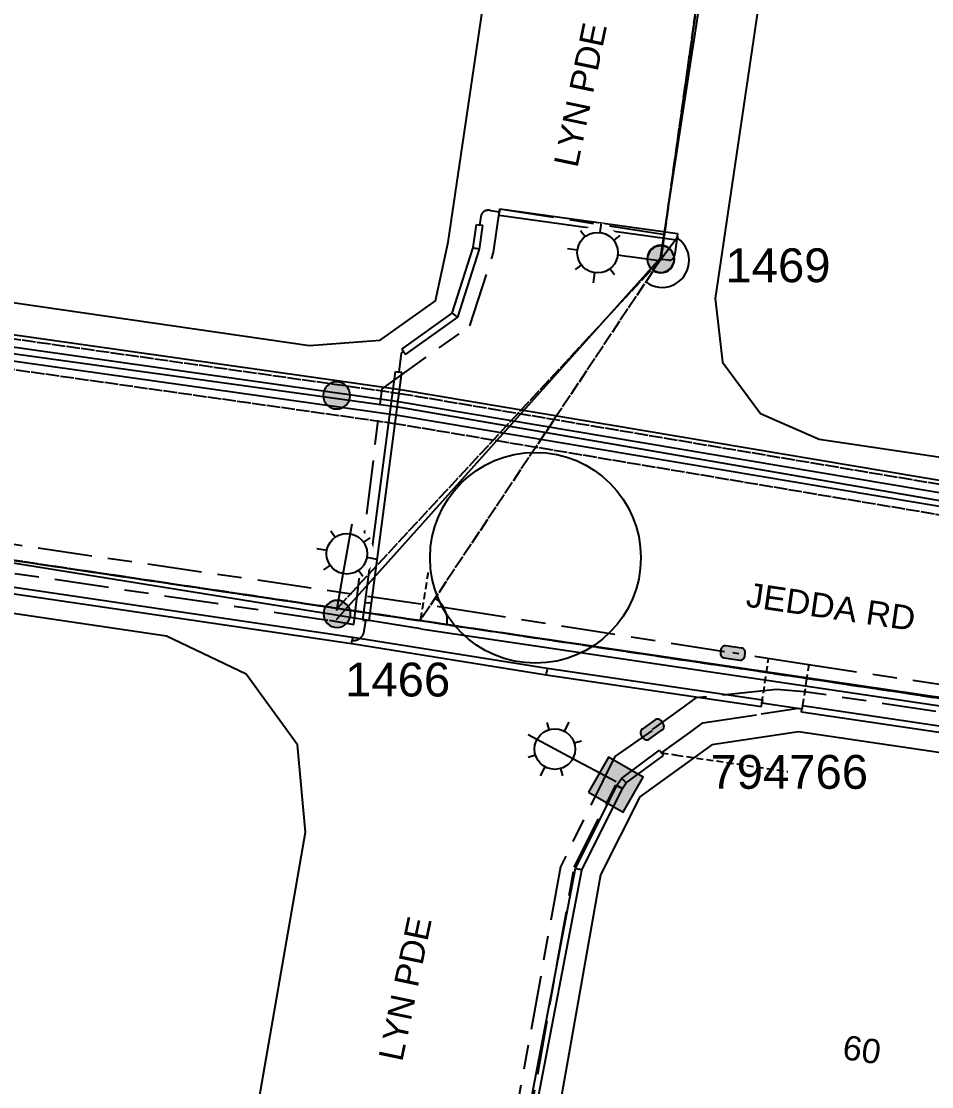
# Model space of a CAD drawing. Header units: metres. Extents: x 303290 to 305422, y 6242588 to 6244350.
# Drawn here: x 304639.4 to 304706.7, y 6243038.6 to 6243117.3 of the extents above; entities that cross this region are included whole.
import ezdxf
from ezdxf.enums import TextEntityAlignment as Align

# ---------------------------------------------------------------- set-up
doc = ezdxf.new("R2010")
doc.units = ezdxf.units.M
for name, pattern in [('Cable Exist OH', [1, 1, 0]), ('Cable Exist UG', [8.2, 4, -1.2, 1.8, -1.2]), ('DASHED', [0.75, 0.5, -0.25])]:
    doc.linetypes.add(name, pattern=pattern)
doc.layers.get('0').update_dxf_attribs({"color": 6})
for name, color, linetype in [('Cadastre Land Parcels_SP_EXT', 9, 'Continuous'), ('Cadastre Roads_SP_EXT', 9, 'Continuous'), ('Duct_SP_EXT', 7, 'Continuous'), ('Equip_HV_EXT', 7, 'Continuous'), ('Equip_SP_SL_NEW', 2, 'Continuous'), ('Mains_HV_EXT', 7, 'Continuous'), ('Mains_LV_EXT', 7, 'Continuous'), ('Mains_LV_SL_EXT', 7, 'Continuous'), ('Mains_SL_EXT', 7, 'Continuous'), ('Mains_SL_MOD', 3, 'Continuous'), ('Mains_TR_EXT', 7, 'Continuous'), ('OH_Details_SP_MISC', 7, 'Continuous'), ('SupportsOH_SP_EXT', 7, 'Continuous'), ('SupportsOH_SP_TR_HV_LV_SL_EXT', 7, 'Continuous'), ('SupportsUG_SP_LV_SL_EXT', 7, 'Continuous'), ('Trench_SP_EXT', 7, 'Continuous'), ('UNKNOWN_FEATURES', 1, 'DASHED')]:
    doc.layers.add(name, color=color, linetype=linetype)
doc.styles.add('COLUMN_LABEL', font='arial.ttf')
doc.styles.add('POLE_LABEL', font='arial.ttf')
doc.styles.add('SL_LABEL', font='arial.ttf')
doc.styles.get("Standard").update_dxf_attribs({"font": 'arial.ttf'})
doc.linetypes.add('Cable E OH', pattern='A,9.4,["E",Standard,S=1.7,R=0,X=0,Y=-1],0', length=9.4)
doc.linetypes.add('Cable P UG', pattern='A,6,-0.5,["P",Standard,S=1.7,R=0,X=0.5,Y=-1],-2.9', length=9.4)

# ---------------------------------------------------------------- blocks, each defined once
blk = doc.blocks.new('COLUMN_EXT')
blk.add_hatch(color=256).paths.add_polyline_path([(-1.485, 1.485), (-1.485, -1.485), (1.485, -1.485), (1.485, 1.485)])
blk.add_lwpolyline([(-1.485, -1.485), (1.485, -1.485), (1.485, 1.485), (-1.485, 1.485)], close=True)
for tag, height, style, flags, p in [('ASSET_NUM', 2.5, 'COLUMN_LABEL', 8, (2, 2)), ('STRUCTURE_PLANT_NUMBER', 0.2, 'POLE_LABEL', 9, (1.813, 0.031)), ('STREET_CODE', 0.2, 'COLUMN_LABEL', 9, (1.813, -0.2))]:
    blk.add_attdef(tag, text='', height=height, dxfattribs=dict(style=style, flags=flags)).set_placement(p, align=Align.MIDDLE_LEFT)
at = {"flags": 9}
for tag, p in [('OWNED_BY', (1.813, -0.6)), ('STATE', (1.813, -0.8)), ('COLUMN_TYPE', (1.813, -0.4)), ('STREETNAME', (1.813, -1.6)), ('USAGE', (1.813, -1)), ('LEGEND', (1.813, -1.2)), ('LOCATION', (1.813, -1.4)), ('SUBURB', (1.813, -1.8)), ('NOTES', (1.813, -2))]:
    blk.add_attdef(tag, text='', height=0.2, dxfattribs=at).set_placement(p, align=Align.MIDDLE_LEFT)
at = {"flags": 1}
blk.add_attdef('Z', (1.813, -2.351), '', height=0.2, dxfattribs=at)
blk = doc.blocks.new('POLE_EXT')
blk.add_hatch(color=256).paths.add_polyline_path([(-1, 0, 1), (1, 0, 1)])
blk.add_lwpolyline([(-1, 0, 1), (1, 0, 1)], format="xyb", close=True)
for tag, height, flags, p in [('pNumber', 2.5, 8, (-17.84, 2.067)), ('OWNED_BY', 0.2, 9, (1.355, -0.4)), ('SPECIAL_USE', 0.2, 9, (1.355, -0.8)), ('PARENT', 0.2, 9, (1.355, -0.6)), ('cLV', 0.2, 9, (1.355, -1.4)), ('STATE', 0.2, 9, (1.355, -1)), ('hDepth', 0.2, 9, (1.355, -1.6)), ('USAGE', 0.2, 9, (1.355, -1.2)), ('cHV', 0.2, 9, (1.355, -2)), ('hDia', 0.2, 9, (1.355, -1.8)), ('LBRACKET', 0.2, 9, (1.355, -2.2)), ('LExisting', 0.2, 9, (1.355, -2.4)), ('LANTNUMBER', 0.2, 9, (1.355, -2.6)), ('LOther', 0.2, 9, (1.355, -2.8)), ('LRemove', 0.2, 9, (1.355, -3)), ('LEGEND', 0.2, 9, (1.355, -3.2)), ('cLinedev', 0.2, 9, (1.355, -3.4)), ('pExisting', 0.2, 9, (1.355, -3.8)), ('LOCATION', 0.2, 9, (1.355, -3.6)), ('PFNUMBER', 0.2, 9, (1.355, -4)), ('pFooting', 0.2, 9, (1.355, -4.4)), ('pNew', 0.2, 9, (1.355, -4.6)), ('NEWPFNUMBER', 0.2, 9, (1.355, -4.2)), ('pRelocate', 0.2, 9, (1.355, -5)), ('pRemove', 0.2, 9, (1.355, -5.2)), ('pReplace', 0.2, 9, (1.355, -5.4)), ('pStay', 0.2, 9, (1.355, -5.6)), ('cspan', 0.2, 9, (1.355, -6)), ('STREETNAME', 0.2, 9, (1.355, -6.2)), ('SUBURB', 0.2, 9, (1.355, -6.4)), ('pType', 0.2, 9, (1.355, -5.8)), ('OPERATED_BY', 0.2, 9, (1.355, -7.014)), ('NOTES', 0.2, 9, (1.355, -6.6)), ('MAINTAINED_BY', 0.2, 9, (1.355, -6.814))]:
    blk.add_attdef(tag, text='', height=height, dxfattribs=dict(flags=flags)).set_placement(p, align=Align.MIDDLE_LEFT)
at = {"style": 'POLE_LABEL'}
for tag, height, flags, p in [('ASSET_NUM', 2.5, 8, (2, 2)), ('STRUCTURE_PLANT_NUMBER', 0.2, 9, (1.355, 0.028)), ('STREET_CODE', 0.2, 9, (1.355, -0.2))]:
    blk.add_attdef(tag, text='', height=height, dxfattribs=dict(at, flags=flags)).set_placement(p, align=Align.MIDDLE_LEFT)
at = {"flags": 1}
blk.add_attdef('Z', (1.355, -7.328), '', height=0.2, dxfattribs=at)
blk = doc.blocks.new('HV_STJ_EXT')
h = blk.add_hatch(color=256)
edge = h.paths.add_edge_path()
edge.add_ellipse((-0.586, 0.131), major_axis=(0.226, 0.226), ratio=1, start_angle=44.99996, end_angle=135)
edge.add_line((-0.906, 0.131), (-0.906, -0.131))
edge.add_ellipse((-0.586, -0.131), major_axis=(0.226, 0.226), ratio=1, start_angle=134.99996, end_angle=225)
edge.add_line((-0.586, -0.451), (0.586, -0.451))
edge.add_ellipse((0.586, -0.131), major_axis=(-0.226, 0.226), ratio=1, start_angle=134.99996, end_angle=225)
edge.add_line((0.906, -0.131), (0.906, 0.131))
edge.add_ellipse((0.586, 0.131), major_axis=(-0.226, 0.226), ratio=1, start_angle=224.99996, end_angle=315)
edge.add_line((0.586, 0.451), (-0.586, 0.451))
blk.add_lwpolyline([(-0.906, 0.131), (-0.906, -0.131, 0.414214), (-0.586, -0.451), (0.586, -0.451, 0.414214), (0.906, -0.131), (0.906, 0.131, 0.414214), (0.586, 0.451), (-0.586, 0.451, 0.414214)], format="xyb", close=True)
for tag, flags, p in [('ORIENTATION', 9, (1.5, 0)), ('Z', 1, (1.5, -0.8)), ('USAGE', 9, (1.5, -0.2)), ('LEGEND', 9, (1.5, -0.4)), ('NOTES', 9, (1.5, -0.6))]:
    blk.add_attdef(tag, text='', height=0.2, dxfattribs=dict(flags=flags)).set_placement(p, align=Align.MIDDLE_LEFT)
blk = doc.blocks.new('*U154')
blk.add_line((0, 0), (0, 0))
at = {"style": 'SL_LABEL'}
for tag, height, flags, p in [('ASSET_NUM', 2.5, 8, (2, 2)), ('STREET_CODE', 0.2, 9, (0, -0.2))]:
    blk.add_attdef(tag, text='', height=height, dxfattribs=dict(at, flags=flags)).set_placement(p, align=Align.MIDDLE_LEFT)
for tag, p, flags in [('Z', (0, 0), 1), ('OPERATED_BY', (0, -9.607), 9)]:
    blk.add_attdef(tag, p, '', height=0.2, dxfattribs=dict(flags=flags))
for tag, height, flags, p in [('CONSTRUCTED_VOLTAGE', 0.2, 9, (0, -0.4)), ('CONTROL_TYPE', 0.2, 9, (0, -0.6)), ('LANTERN_PURPOSE', 0.2, 9, (0, -0.8)), ('OPERATING_VOLTAGE', 0.2, 9, (0, -1.4)), ('ORIENTATION', 0.2, 9, (0, -1.6)), ('LANTERN_TYPE', 0.2, 9, (0, -1)), ('NO_PHASES', 0.2, 9, (0, -1.2)), ('LNUMBER', 2.5, 8, (1.2, -2.8)), ('OWNED_BY', 0.2, 9, (0, -1.8)), ('STATE', 0.2, 9, (0, -2)), ('CEXIST', 0.2, 9, (0, -2.4)), ('USAGE', 0.2, 9, (0, -2.2)), ('CNEW', 0.2, 9, (0, -2.6)), ('CNUMBER', 0.2, 9, (0, -2.8)), ('CREMOVE', 0.2, 9, (0, -3)), ('CREPLACE', 0.2, 9, (0, -3.2)), ('LKINGHEIGHT', 0.2, 9, (0, -3.4)), ('LBRACKET', 0.2, 9, (0, -3.6)), ('LBRACKETVOCAB', 0.2, 9, (0, -3.8)), ('LCATEGORY', 0.2, 9, (0, -4)), ('LCHARGE1', 0.2, 9, (0, -4.2)), ('LCHARGE1PERCENT', 0.2, 9, (0, -4.4)), ('LCHARGE2', 0.2, 9, (0, -4.6)), ('LCHARGE2PERCENT', 0.2, 9, (0, -4.8)), ('LCHARGE3', 0.2, 9, (0, -5)), ('LCHARGE3PERCENT', 0.2, 9, (0, -5.2)), ('LEXIST', 0.2, 9, (0, -5.4)), ('LLAMP', 0.2, 9, (0, -5.6)), ('LLAMPVOCAB', 0.2, 9, (0, -5.8)), ('LMAST', 0.2, 9, (0, -6)), ('LMASTVOCAB', 0.2, 9, (0, -6.2)), ('LNEW', 0.2, 9, (0, -6.4)), ('LANTNUMBER', 0.2, 9, (0, -6.6)), ('LOUTREACH', 0.2, 9, (0, -7)), ('LOUTREACHVOCAB', 0.2, 9, (0, -7.2)), ('LRATECODE', 0.2, 9, (0, -7.4)), ('LREMOVE', 0.2, 9, (0, -7.6)), ('LREPLACE', 0.2, 9, (0, -7.8)), ('SUBURB', 0.2, 9, (0, -8.6)), ('LTYPE', 0.2, 9, (0, -8)), ('LTYPEVOCAB', 0.2, 9, (0, -8.2)), ('LEGEND', 0.2, 9, (0, -8.4)), ('STREETNAME', 0.2, 9, (0, -8.8)), ('LOCATION', 0.2, 9, (0, -9)), ('NOTES', 0.2, 9, (0, -9.2)), ('MAINTAINED_BY', 0.2, 9, (0, -9.863))]:
    blk.add_attdef(tag, text='', height=height, dxfattribs=dict(flags=flags)).set_placement(p, align=Align.MIDDLE_LEFT)
blk.add_wipeout([(-6.747, 0.886), (-5.773, 2.229), (-4.224, 2.824), (-2.881, 1.849), (-2.183, 0.287), (-3.261, -1.043), (-4.81, -1.638), (-6.153, -0.663)])
for p, q in [((-4.321, 2.08), (-4.224, 2.824)), ((-5.773, 2.229), (-5.43, 1.783)), ((-2.881, 1.849), (-3.327, 1.506)), ((-6.004, 0.788), (-6.747, 0.886)), ((0, 0), (-3.033, 0.398)), ((-6.153, -0.663), (-5.706, -0.321)), ((-3.261, -1.043), (-3.603, -0.597)), ((-4.81, -1.638), (-4.712, -0.894))]:
    blk.add_line(p, q)
blk.add_circle((-4.517, 0.593), 1.5)
blk = doc.blocks.new('*U156')
blk.add_line((0, 0), (0, 0))
for tag, height, flags, p in [('STREET_CODE', 0.2, 9, (1.5, 0)), ('CONSTRUCTED_VOLTAGE', 0.2, 9, (1.5, -0.2)), ('CONTROL_TYPE', 0.2, 9, (1.5, -0.4)), ('LANTERN_PURPOSE', 0.2, 9, (1.5, -0.6)), ('LANTERN_TYPE', 0.2, 9, (1.5, -0.8)), ('LNUMBER', 2.5, 8, (1.5, -1.377)), ('OPERATING_VOLTAGE', 0.2, 9, (1.5, -1.2)), ('ORIENTATION', 0.2, 9, (1.5, -1.4)), ('OWNED_BY', 0.2, 9, (1.5, -1.6)), ('NO_PHASES', 0.2, 9, (1.5, -1)), ('OPERATED_BY', 0.2, 9, (1.5, -1.8)), ('STATE', 0.2, 9, (1.5, -2.2)), ('USAGE', 0.2, 9, (1.5, -2.4)), ('MAINTAINED_BY', 0.2, 9, (1.5, -2)), ('CEXIST', 0.2, 9, (1.5, -2.6)), ('CNEW', 0.2, 9, (1.5, -2.8)), ('CNUMBER', 0.2, 9, (1.5, -3)), ('CREMOVE', 0.2, 9, (1.5, -3.2)), ('CREPLACE', 0.2, 9, (1.5, -3.4)), ('LKINGHEIGHT', 0.2, 9, (1.5, -3.6)), ('LBRACKET', 0.2, 9, (1.5, -3.8)), ('LBRACKETVOCAB', 0.2, 9, (1.5, -4)), ('LCATEGORY', 0.2, 9, (1.5, -4.2)), ('LCHARGE1', 0.2, 9, (1.5, -4.4)), ('LCHARGE1PERCENT', 0.2, 9, (1.5, -4.6)), ('LCHARGE2', 0.2, 9, (1.5, -4.8)), ('LCHARGE2PERCENT', 0.2, 9, (1.5, -5)), ('LCHARGE3', 0.2, 9, (1.5, -5.2)), ('LCHARGE3PERCENT', 0.2, 9, (1.5, -5.4)), ('LEXIST', 0.2, 9, (1.5, -5.6)), ('LLAMP', 0.2, 9, (1.5, -5.8)), ('LLAMPVOCAB', 0.2, 9, (1.5, -6)), ('LMAST', 0.2, 9, (1.5, -6.2)), ('LMASTVOCAB', 0.2, 9, (1.5, -6.4)), ('LNEW', 0.2, 9, (1.5, -6.6)), ('LOUTREACH', 0.2, 9, (1.5, -7.2)), ('LOUTREACHVOCAB', 0.2, 9, (1.5, -7.4)), ('LRATECODE', 0.2, 9, (1.5, -7.6)), ('LREMOVE', 0.2, 9, (1.5, -7.8)), ('LREPLACE', 0.2, 9, (1.5, -8)), ('LTYPE', 0.2, 9, (1.5, -8.2)), ('LTYPEVOCAB', 0.2, 9, (1.5, -8.4)), ('LEGEND', 0.2, 9, (1.5, -8.6)), ('NEW_LKINGHEIGHT', 0.2, 9, (1.5, -8.8)), ('NEW_LBRACKET', 0.2, 9, (1.5, -9)), ('NEW_LBRACKETVOCAB', 0.2, 9, (1.5, -9.2)), ('NEW_LCATEGORY', 0.2, 9, (1.5, -9.4)), ('NEW_LCHARGE1', 0.2, 9, (1.5, -9.6)), ('NEW_LCHARGE1PERCENT', 0.2, 9, (1.5, -9.8)), ('NEW_LCHARGE2', 0.2, 9, (1.5, -10)), ('NEW_LCHARGE2PERCENT', 0.2, 9, (1.5, -10.2)), ('NEW_LCHARGE3', 0.2, 9, (1.5, -10.4)), ('NEW_LCHARGE3PERCENT', 0.2, 9, (1.5, -10.6)), ('NEW_LLAMP', 0.2, 9, (1.5, -10.8)), ('NEW_LLAMPVOCAB', 0.2, 9, (1.5, -11)), ('NEW_LMAST', 0.2, 9, (1.5, -11.2)), ('NEW_LMASTVOCAB', 0.2, 9, (1.5, -11.4)), ('NEW_LOUTREACH', 0.2, 9, (1.5, -11.6)), ('NEW_LOUTREACHVOCAB', 0.2, 9, (1.5, -11.8)), ('SUBURB', 0.2, 9, (1.5, -12.6)), ('NEW_LRATECODE', 0.2, 9, (1.5, -12)), ('NEW_LTYPE', 0.2, 9, (1.5, -12.2)), ('NEW_LTYPEVOCAB', 0.2, 9, (1.5, -12.4)), ('Z', 0.2, 1, (1.5, -13.4)), ('STREETNAME', 0.2, 9, (1.5, -12.8)), ('LOCATION', 0.2, 9, (1.5, -13)), ('NOTES', 0.2, 9, (1.5, -13.2))]:
    blk.add_attdef(tag, text='', height=height, dxfattribs=dict(flags=flags)).set_placement(p, align=Align.MIDDLE_LEFT)
at = {"flags": 9}
blk.add_attdef('LANTNUMBER', (1.499, -6.915), '', height=0.2, dxfattribs=at)
blk.add_wipeout([(1.149, 6.404), (2.445, 5.367), (2.966, 3.791), (1.929, 2.496), (0.336, 1.873), (-0.942, 3.011), (-1.463, 4.586), (-0.426, 5.882)])
for p, q in [((0.487, 2.716), (1.149, 6.404)), ((-0.426, 5.882), (-0.105, 5.42)), ((2.445, 5.367), (1.983, 5.046)), ((-1.463, 4.586), (-0.725, 4.454)), ((-0.942, 3.011), (-0.48, 3.332)), ((2.228, 3.924), (2.966, 3.791)), ((0, 0), (0.487, 2.716)), ((1.929, 2.496), (1.608, 2.958))]:
    blk.add_line(p, q)
blk.add_circle((0.752, 4.189), 1.5)
at = {"flags": 8}
blk.add_attdef('ASSET_NUM', text='', height=2.5, dxfattribs=at).set_placement((2, 2), align=Align.MIDDLE_LEFT)
blk = doc.blocks.new('*U162')
blk.add_line((0, 0), (0, 0))
for tag, height, flags, p in [('ASSET_NUM', 2.5, 8, (2, 2)), ('STREET_CODE', 0.2, 9, (1.5, 0)), ('CONSTRUCTED_VOLTAGE', 0.2, 9, (1.5, -0.2)), ('CONTROL_TYPE', 0.2, 9, (1.5, -0.4)), ('LANTERN_PURPOSE', 0.2, 9, (1.5, -0.6)), ('LANTERN_TYPE', 0.2, 9, (1.5, -0.8)), ('LNUMBER', 2.5, 8, (1.5, -1.377)), ('OPERATING_VOLTAGE', 0.2, 9, (1.5, -1.2)), ('ORIENTATION', 0.2, 9, (1.5, -1.4)), ('OWNED_BY', 0.2, 9, (1.5, -1.6)), ('NO_PHASES', 0.2, 9, (1.5, -1)), ('OPERATED_BY', 0.2, 9, (1.5, -1.8)), ('STATE', 0.2, 9, (1.5, -2.2)), ('USAGE', 0.2, 9, (1.5, -2.4)), ('MAINTAINED_BY', 0.2, 9, (1.5, -2)), ('CEXIST', 0.2, 9, (1.5, -2.6)), ('CNEW', 0.2, 9, (1.5, -2.8)), ('CNUMBER', 0.2, 9, (1.5, -3)), ('CREMOVE', 0.2, 9, (1.5, -3.2)), ('CREPLACE', 0.2, 9, (1.5, -3.4)), ('LKINGHEIGHT', 0.2, 9, (1.5, -3.6)), ('LBRACKET', 0.2, 9, (1.5, -3.8)), ('LBRACKETVOCAB', 0.2, 9, (1.5, -4)), ('LCATEGORY', 0.2, 9, (1.5, -4.2)), ('LCHARGE1', 0.2, 9, (1.5, -4.4)), ('LCHARGE1PERCENT', 0.2, 9, (1.5, -4.6)), ('LCHARGE2', 0.2, 9, (1.5, -4.8)), ('LCHARGE2PERCENT', 0.2, 9, (1.5, -5)), ('LCHARGE3', 0.2, 9, (1.5, -5.2)), ('LCHARGE3PERCENT', 0.2, 9, (1.5, -5.4)), ('LEXIST', 0.2, 9, (1.5, -5.6)), ('LLAMP', 0.2, 9, (1.5, -5.8)), ('LLAMPVOCAB', 0.2, 9, (1.5, -6)), ('LMAST', 0.2, 9, (1.5, -6.2)), ('LMASTVOCAB', 0.2, 9, (1.5, -6.4)), ('LNEW', 0.2, 9, (1.5, -6.6)), ('LOUTREACH', 0.2, 9, (1.5, -7.2)), ('LOUTREACHVOCAB', 0.2, 9, (1.5, -7.4)), ('LRATECODE', 0.2, 9, (1.5, -7.6)), ('LREMOVE', 0.2, 9, (1.5, -7.8)), ('LREPLACE', 0.2, 9, (1.5, -8)), ('LTYPE', 0.2, 9, (1.5, -8.2)), ('LTYPEVOCAB', 0.2, 9, (1.5, -8.4)), ('LEGEND', 0.2, 9, (1.5, -8.6)), ('NEW_LKINGHEIGHT', 0.2, 9, (1.5, -8.8)), ('NEW_LBRACKET', 0.2, 9, (1.5, -9)), ('NEW_LBRACKETVOCAB', 0.2, 9, (1.5, -9.2)), ('NEW_LCATEGORY', 0.2, 9, (1.5, -9.4)), ('NEW_LCHARGE1', 0.2, 9, (1.5, -9.6)), ('NEW_LCHARGE1PERCENT', 0.2, 9, (1.5, -9.8)), ('NEW_LCHARGE2', 0.2, 9, (1.5, -10)), ('NEW_LCHARGE2PERCENT', 0.2, 9, (1.5, -10.2)), ('NEW_LCHARGE3', 0.2, 9, (1.5, -10.4)), ('NEW_LCHARGE3PERCENT', 0.2, 9, (1.5, -10.6)), ('NEW_LLAMP', 0.2, 9, (1.5, -10.8)), ('NEW_LLAMPVOCAB', 0.2, 9, (1.5, -11)), ('NEW_LMAST', 0.2, 9, (1.5, -11.2)), ('NEW_LMASTVOCAB', 0.2, 9, (1.5, -11.4)), ('NEW_LOUTREACH', 0.2, 9, (1.5, -11.6)), ('NEW_LOUTREACHVOCAB', 0.2, 9, (1.5, -11.8)), ('SUBURB', 0.2, 9, (1.5, -12.6)), ('NEW_LRATECODE', 0.2, 9, (1.5, -12)), ('NEW_LTYPE', 0.2, 9, (1.5, -12.2)), ('NEW_LTYPEVOCAB', 0.2, 9, (1.5, -12.4)), ('Z', 0.2, 1, (1.5, -13.4)), ('STREETNAME', 0.2, 9, (1.5, -12.8)), ('LOCATION', 0.2, 9, (1.5, -13)), ('NOTES', 0.2, 9, (1.5, -13.2))]:
    blk.add_attdef(tag, text='', height=height, dxfattribs=dict(flags=flags)).set_placement(p, align=Align.MIDDLE_LEFT)
at = {"flags": 9}
blk.add_attdef('LANTNUMBER', (1.499, -6.915), '', height=0.2, dxfattribs=at)
blk.add_wipeout([(-6.505, 3.492), (-5.118, 4.403), (-3.459, 4.41), (-2.548, 3.023), (-2.449, 1.315), (-3.928, 0.453), (-5.587, 0.445), (-6.498, 1.833)])
for p, q in [((-5.118, 4.403), (-4.956, 3.864)), ((-3.813, 3.749), (-3.459, 4.41)), ((-3.204, 1.72), (-6.505, 3.492)), ((-2.548, 3.023), (-3.087, 2.861)), ((-6.498, 1.833), (-5.959, 1.995)), ((0, 0), (-3.204, 1.72)), ((-5.587, 0.445), (-5.232, 1.106)), ((-3.928, 0.453), (-4.09, 0.992))]:
    blk.add_line(p, q)
blk.add_circle((-4.523, 2.428), 1.5)

msp = doc.modelspace()

# ---------------------------------------------------------------- linework, layer by layer
at = {"layer": 'Cadastre Land Parcels_SP_EXT', "linetype": 'Continuous'}
for points in [[(304853.544, 6243098.224), (304858.521, 6243131.997), (304863.498, 6243165.77), (304868.475, 6243199.544), (304869.83, 6243208.739), (304771.118, 6243223.338), (304773.269, 6243237.88), (304712.853, 6243246.816), (304690.667, 6243096.818), (304690.987, 6243094.046), (304691.21, 6243092.114), (304694.032, 6243088.311), (304698.377, 6243086.428), (304848.521, 6243064.151), (304853.544, 6243098.224)], [(304681.913, 6243175.153), (304624.791, 6243183.624), (304612.224, 6243100.363), (304660.694, 6243093.338), (304665.908, 6243093.73), (304669.993, 6243096.654), (304670.949, 6243100.973), (304681.913, 6243175.153)], [(304660.398, 6243057.393), (304659.796, 6243063.829), (304656.01, 6243069.068), (304650.118, 6243071.867), (304395.338, 6243109.506), (304374.656, 6242968.897), (304610.225, 6242934.375), (304638.289, 6242930.262), (304660.398, 6243057.393)], [(304741.948, 6243058.149), (304696.84, 6243064.797), (304690.428, 6243063.838), (304685.118, 6243060.002), (304682.195, 6243054.23), (304671.933, 6242996.091), (304731.633, 6242987.324), (304741.948, 6243058.149)]]:
    msp.add_lwpolyline(points, close=True, dxfattribs=at)
msp.add_circle((304677.394, 6243077.659), 7.789, dxfattribs=at)
at = {"layer": 'Duct_SP_EXT'}
for p, q in [((304674.702, 6243102.973), (304674.735, 6243103.211)), ((304674.702, 6243102.973), (304687.825, 6243101.143)), ((304674.768, 6243103.448), (304674.735, 6243103.211)), ((304674.768, 6243103.448), (304687.892, 6243101.618)), ((304672.781, 6243100.572), (304673.034, 6243102.273)), ((304673.034, 6243102.273), (304673.271, 6243102.237)), ((304673.25, 6243100.463), (304673.508, 6243102.202)), ((304673.508, 6243102.202), (304673.271, 6243102.237)), ((304687.825, 6243101.143), (304687.859, 6243101.381)), ((304687.892, 6243101.618), (304687.859, 6243101.381)), ((304671.237, 6243095.741), (304672.781, 6243100.572)), ((304672.781, 6243100.572), (304673.015, 6243100.518)), ((304671.646, 6243095.443), (304673.25, 6243100.463)), ((304673.25, 6243100.463), (304673.015, 6243100.518)), ((304667.502, 6243093.067), (304671.237, 6243095.741)), ((304667.781, 6243092.677), (304671.646, 6243095.443)), ((304671.237, 6243095.741), (304671.442, 6243095.592)), ((304671.646, 6243095.443), (304671.442, 6243095.592)), ((304667.502, 6243093.067), (304667.641, 6243092.872)), ((304667.781, 6243092.677), (304667.641, 6243092.872)), ((304664.791, 6243074.357), (304667.042, 6243091.415)), ((304665.267, 6243074.294), (304667.518, 6243091.352)), ((304667.042, 6243091.415), (304667.28, 6243091.383)), ((304667.518, 6243091.352), (304667.28, 6243091.383)), ((304634.867, 6243075.58), (304663.801, 6243071.323)), ((304634.936, 6243076.055), (304663.871, 6243071.797)), ((304664.619, 6243073.053), (304664.791, 6243074.357)), ((304664.791, 6243074.357), (304665.029, 6243074.325)), ((304665.267, 6243074.294), (304665.029, 6243074.325)), ((304665.095, 6243072.991), (304665.267, 6243074.294)), ((304664.619, 6243073.053), (304664.857, 6243073.022)), ((304665.095, 6243072.991), (304664.857, 6243073.022)), ((304663.801, 6243071.323), (304663.836, 6243071.56)), ((304663.814, 6243071.322), (304663.852, 6243071.559)), ((304663.871, 6243071.797), (304663.836, 6243071.56)), ((304663.89, 6243071.796), (304663.852, 6243071.559)), ((304663.89, 6243071.796), (304678.269, 6243069.49)), ((304663.814, 6243071.322), (304678.193, 6243069.016)), ((304678.193, 6243069.016), (304678.231, 6243069.253)), ((304678.194, 6243069.016), (304678.231, 6243069.253)), ((304678.269, 6243069.49), (304678.231, 6243069.253)), ((304678.267, 6243069.49), (304678.231, 6243069.253)), ((304678.269, 6243069.49), (304678.267, 6243069.49)), ((304678.267, 6243069.49), (304694.17, 6243067.151)), ((304678.193, 6243069.016), (304678.194, 6243069.016)), ((304678.194, 6243069.016), (304694.1, 6243066.677)), ((304694.1, 6243066.677), (304694.135, 6243066.914)), ((304694.17, 6243067.151), (304694.135, 6243066.914)), ((304697.123, 6243066.716), (304697.088, 6243066.479)), ((304715.606, 6243063.992), (304697.123, 6243066.716)), ((304697.053, 6243066.241), (304697.088, 6243066.479)), ((304715.067, 6243063.586), (304697.053, 6243066.241)), ((304683.75, 6243061.36), (304686.567, 6243063.442)), ((304684.1, 6243061.021), (304686.852, 6243063.056)), ((304686.567, 6243063.442), (304686.709, 6243063.249)), ((304686.852, 6243063.056), (304686.709, 6243063.249)), ((304683.41, 6243060.868), (304683.75, 6243061.36)), ((304683.75, 6243061.36), (304683.925, 6243061.191)), ((304684.1, 6243061.021), (304683.925, 6243061.191)), ((304680.365, 6243054.729), (304683.407, 6243060.819)), ((304680.824, 6243054.574), (304683.836, 6243060.605)), ((304683.407, 6243060.819), (304683.622, 6243060.712)), ((304683.41, 6243060.868), (304683.608, 6243060.732)), ((304683.805, 6243060.595), (304683.608, 6243060.732)), ((304683.836, 6243060.605), (304683.622, 6243060.712)), ((304683.805, 6243060.595), (304684.1, 6243061.021)), ((304676.491, 6243034.603), (304680.365, 6243054.729)), ((304676.963, 6243034.516), (304680.824, 6243054.574)), ((304680.365, 6243054.729), (304680.595, 6243054.651)), ((304680.824, 6243054.574), (304680.595, 6243054.651))]:
    msp.add_line(p, q, dxfattribs=at)
at = {"layer": 'Mains_HV_EXT', "linetype": 'Cable P UG'}
for points in [[(303316.158, 6243314.487), (303386.863, 6243281.607), (303794.288, 6243219.604), (304221.324, 6243156.236), (304272.281, 6243147.005), (304350.816, 6243135.669), (304587.212, 6243101.434), (304667.408, 6243090.101), (304762.136, 6243074.17), (304886.507, 6243055.747), (304981.35, 6243043.75), (305056.063, 6243033.775), (305128.954, 6243023.272), (305191.754, 6243014.333), (305205.335, 6243078.024), (305286.782, 6243407.486)], [(304205.673, 6243143.193), (304269.879, 6243133.67), (304347.174, 6243120.674), (304428.085, 6243108.735), (304515.937, 6243095.701), (304597.008, 6243083.673), (304668.867, 6243073.012), (304747.807, 6243061.328), (304835.762, 6243048.422), (304887.284, 6243042.081), (304981.495, 6243026.95), (305064.158, 6243017.183), (305151.889, 6243004.929), (305219.076, 6242995.611), (305307.222, 6242983.401), (305395.579, 6242971.208), (305421.272, 6243010.877)]]:
    msp.add_lwpolyline(points, dxfattribs=at)
at = {"layer": 'Mains_HV_EXT', "linetype": 'Cable E OH'}
for points in [[(303316.158, 6243314.487), (303386.863, 6243281.607), (303794.288, 6243219.604), (304221.324, 6243156.236), (304272.104, 6243146.158), (304350.686, 6243134.778), (304430.739, 6243123.013), (304502.827, 6243112.737), (304587.084, 6243100.543), (304667.271, 6243089.211), (304761.995, 6243073.281), (304832.701, 6243062.831), (304886.384, 6243054.855), (304981.221, 6243042.859), (305055.934, 6243032.884), (305128.835, 6243022.38), (305192.368, 6243013.402), (305205.335, 6243078.024), (305286.782, 6243407.486)], [(305193.036, 6243012.658), (305128.527, 6243021.429), (305055.849, 6243032.048), (304981.042, 6243041.78), (304886.005, 6243053.911), (304832.652, 6243061.971), (304761.76, 6243072.321), (304667.21, 6243088.158), (304587.017, 6243099.51), (304502.689, 6243111.779), (304430.579, 6243122.259), (304350.663, 6243133.855), (304271.799, 6243145.345), (304221.364, 6243152.693), (304165.885, 6243160.775), (304086.42, 6243172.716), (304013.103, 6243183.733), (303852.809, 6243207.819), (303693.299, 6243231.788), (303530.313, 6243256.279), (303386.477, 6243277.893)], [(304205.673, 6243143.193), (304269.879, 6243133.67), (304353.87, 6243121.211), (304428.085, 6243108.735), (304515.937, 6243095.701), (304597.008, 6243083.673), (304668.867, 6243073.012), (304760.478, 6243059.511), (304835.762, 6243048.422), (304887.284, 6243042.081), (304981.495, 6243026.95), (305064.158, 6243017.183), (305151.889, 6243004.929), (305219.076, 6242995.611), (305307.222, 6242983.401), (305395.579, 6242971.208), (305421.781, 6243010.662)]]:
    msp.add_lwpolyline(points, dxfattribs=at)
at = {"layer": 'Mains_HV_EXT', "linetype": 'Cable Exist OH'}
for points in [[(304695.008, 6243159.067), (304686.689, 6243099.868)], [(304686.686, 6243099.879), (304686.661, 6243099.705), (304668.867, 6243073.012)], [(304635.128, 6243078.018), (304668.867, 6243073.012)], [(304668.867, 6243073.012), (304716.23, 6243065.945)]]:
    msp.add_lwpolyline(points, dxfattribs=at)
at = {"layer": 'Mains_HV_EXT', "linetype": 'Cable Exist UG'}
for points in [[(304602.667, 6243073.032), (304604.146, 6243074.124), (304609.423, 6243080.9), (304609.423, 6243080.9), (304662.144, 6243073.044), (304663.955, 6243072.727), (304666.049, 6243090.144), (304666.049, 6243090.144), (304672.549, 6243094.786), (304674.286, 6243100.223), (304674.762, 6243103.443), (304687.942, 6243101.393), (304686.661, 6243099.705)], [(304560.684, 6243081.282), (304562.486, 6243082.173), (304569.113, 6243088.894), (304575.719, 6243087.884), (304575.719, 6243087.884), (304671.223, 6243073.916), (304671.223, 6243073.916), (304691.986, 6243070.628)], [(304736.944, 6243049.428), (304735.266, 6243049.338), (304735.021, 6243046.9), (304735.021, 6243046.9), (304714.908, 6243049.838), (304717.354, 6243066.776), (304697.569, 6243069.744), (304691.986, 6243070.628)], [(304737.138, 6243049.47), (304736.906, 6243047.746), (304736.646, 6243044.747), (304736.646, 6243044.747), (304712.679, 6243048.112), (304715.095, 6243065.089), (304697.277, 6243067.765), (304695.204, 6243067.919), (304689.258, 6243067.3), (304688.034, 6243066.418), (304686.024, 6243064.97)], [(304686.01, 6243064.891), (304683.251, 6243062.972), (304679.242, 6243054.821), (304668.919, 6242997.789), (304668.396, 6242994.83), (304668.396, 6242994.83), (304662.826, 6242963.285), (304659.638, 6242945.228), (304656.585, 6242927.839), (304663.355, 6242926.583), (304663.418, 6242924.389)]]:
    msp.add_lwpolyline(points, dxfattribs=at)
at = {"layer": 'Mains_HV_EXT', "linetype": 'Continuous'}
for points in [[(304685.552, 6243098.041, 1.004866), (304687.946, 6243101.238)], [(304670.856, 6243072.719, 0.290944), (304669.969, 6243074.665)]]:
    msp.add_lwpolyline(points, format="xyb", dxfattribs=at)
at = {"layer": 'Mains_LV_EXT', "linetype": 'Cable Exist OH'}
msp.add_lwpolyline([(304716.23, 6243065.945), (304668.867, 6243073.012), (304635.128, 6243078.018), (304635.088, 6243078.024)], dxfattribs=at)
at = {"layer": 'Mains_LV_SL_EXT', "linetype": 'Cable Exist UG'}
msp.add_lwpolyline([(304671.853, 6243007.199), (304680.259, 6243054.791), (304682.637, 6243059.504), (304682.789, 6243059.805), (304683.331, 6243060.89)], dxfattribs=at)
at = {"layer": 'Mains_SL_EXT', "linetype": 'Cable Exist OH'}
for points in [[(304686.664, 6243099.696), (304695.025, 6243159.195)], [(304562.437, 6243088.813), (304597.008, 6243083.673), (304635.128, 6243078.018), (304668.867, 6243073.012)], [(304747.807, 6243061.328), (304712.786, 6243066.456), (304668.867, 6243073.012)]]:
    msp.add_lwpolyline(points, dxfattribs=at)
at = {"layer": 'Mains_SL_MOD', "linetype": 'Cable Exist OH'}
msp.add_lwpolyline([(304662.775, 6243073.97), (304686.594, 6243099.619)], dxfattribs=at)
at = {"layer": 'Mains_TR_EXT', "linetype": 'Cable Exist OH'}
for points in [[(303316.073, 6243314.529), (303386.863, 6243281.607), (303794.288, 6243219.604), (304087.318, 6243176.125), (304166.704, 6243162.259), (304221.338, 6243154.209), (304272.065, 6243146.705), (304350.772, 6243135.372), (304430.825, 6243123.606), (304502.912, 6243113.33), (304587.169, 6243101.137), (304667.362, 6243089.804), (304762.089, 6243073.874), (304832.789, 6243063.425), (304886.466, 6243055.45), (304981.302, 6243043.434), (305056.192, 6243032.775), (305129.624, 6243021.718), (305192.718, 6243013.232), (305209.433, 6243086.549), (305286.748, 6243407.277)], [(303386.188, 6243275.542), (303532.055, 6243253.182), (303793.53, 6243215.807), (303853.866, 6243206.967), (303905.452, 6243199.229), (304013.47, 6243183.206), (304086.323, 6243172.263), (304166.352, 6243160.383), (304220.85, 6243152.095), (304271.713, 6243144.751), (304350.577, 6243133.261), (304430.271, 6243121.697), (304502.385, 6243111.217), (304586.733, 6243098.944), (304666.818, 6243087.615), (304761.667, 6243071.728), (304832.229, 6243061.428), (304885.922, 6243053.317), (304980.949, 6243041.16), (305055.604, 6243030.797), (305129.09, 6243019.643), (305193.336, 6243011.327), (305194.349, 6243012.269)], [(304011.434, 6243170.473), (304090.769, 6243158.471), (304162.767, 6243147.75), (304205.673, 6243143.193), (304269.879, 6243133.67), (304347.174, 6243120.674), (304428.085, 6243108.735), (304515.937, 6243095.701), (304597.008, 6243083.673), (304668.867, 6243073.012), (304760.478, 6243059.511), (304835.762, 6243048.422), (304887.284, 6243042.081), (304981.477, 6243026.915), (305063.566, 6243016.853), (305151.36, 6243004.72), (305218.641, 6242995.958), (305306.891, 6242983.929), (305395.793, 6242971.479)]]:
    msp.add_lwpolyline(points, dxfattribs=at)
at = {"layer": 'OH_Details_SP_MISC', "color": 7, "linetype": 'Continuous', "flags": 128}
for points in [[(304700.105, 6243192.792), (304695.717, 6243158.742), (304686.619, 6243099.789)], [(304502.789, 6243112.223), (304587.015, 6243099.922), (304667.354, 6243088.786), (304762.018, 6243072.441), (304832.509, 6243062.729)], [(304686.619, 6243099.789), (304662.66, 6243073.084)], [(304668.926, 6243072.415), (304628.805, 6243078.868), (304588.593, 6243085.063)], [(304668.926, 6243072.415), (304715.938, 6243065.445), (304747.71, 6243061.444), (304792.833, 6243054.699), (304822.797, 6243050.31)]]:
    msp.add_lwpolyline(points, dxfattribs=at)
at = {"layer": 'Trench_SP_EXT', "linetype": 'Cable Exist UG'}
for points in [[(304673.271, 6243102.237), (304673.4, 6243103.029), (304673.4, 6243103.029, -0.359575), (304674.065, 6243103.311), (304674.065, 6243103.311), (304674.735, 6243103.211)], [(304687.859, 6243101.381), (304687.707, 6243100.127), (304687.707, 6243100.127, -0.427554), (304687.243, 6243099.644), (304687.243, 6243099.644), (304686.679, 6243099.704)], [(304663.802, 6243071.561, 0.41485), (304664.729, 6243072.226), (304664.729, 6243072.226), (304664.857, 6243073.022)]]:
    msp.add_lwpolyline(points, format="xyb", dxfattribs=at)
for points in [[(304667.641, 6243092.872), (304667.457, 6243092.787), (304667.28, 6243091.383)], [(304697.088, 6243066.479), (304694.135, 6243066.914)], [(304686.709, 6243063.249), (304688.794, 6243064.755), (304688.794, 6243064.755), (304689.768, 6243065.458), (304694.085, 6243066.104)], [(304697.103, 6243066.477), (304696.838, 6243066.516), (304694.085, 6243066.104)]]:
    msp.add_lwpolyline(points, dxfattribs=at)
at = {"layer": 'UNKNOWN_FEATURES'}
for points in [[(304669.455, 6243076.577), (304668.867, 6243073.012)], [(304694.135, 6243066.914), (304694.465, 6243069.153), (304694.623, 6243070.224)], [(304697.591, 6243069.787), (304697.433, 6243068.715), (304697.103, 6243066.477)], [(304686.709, 6243063.249), (304687.7, 6243063.101), (304687.819, 6243063.083), (304696.056, 6243061.861)]]:
    msp.add_lwpolyline(points, dxfattribs=at)

# ---------------------------------------------------------------- block references
at = {"layer": 'Equip_HV_EXT'}
for p, rotation in [((304691.986, 6243070.628), 171.6966382887389), ((304686.024, 6243064.97), 35.18884353505022)]:
    msp.add_blockref('HV_STJ_EXT', p, dxfattribs=dict(at, rotation=rotation))
at = {"layer": 'SupportsOH_SP_EXT'}
msp.add_blockref('POLE_EXT', (304662.695, 6243089.653), dxfattribs=at)
at = {"layer": 'SupportsOH_SP_TR_HV_LV_SL_EXT'}
ref = msp.add_blockref('POLE_EXT', (304686.656, 6243099.744), dxfattribs=at)
ref.add_attrib('ASSET_NUM', '1469', dxfattribs={"height": 2.5, "style": 'POLE_LABEL'}).set_placement((304691.44, 6243099.269), align=Align.MIDDLE_LEFT)
msp.add_blockref('POLE_EXT', (304686.661, 6243099.705), dxfattribs=at)
ref = msp.add_blockref('POLE_EXT', (304662.728, 6243073.51), dxfattribs=at)
ref.add_attrib('ASSET_NUM', '1466', dxfattribs={"height": 2.5, "style": 'POLE_LABEL'}).set_placement((304663.322, 6243068.659), align=Align.MIDDLE_LEFT)
at = {"layer": 'SupportsUG_SP_LV_SL_EXT'}
ref = msp.add_blockref('COLUMN_EXT', (304683.331, 6243060.89), dxfattribs=dict(at, rotation=330.1889878456552))
ref.add_attrib('ASSET_NUM', '794766', dxfattribs={"height": 2.5, "style": 'COLUMN_LABEL'}).set_placement((304690.329, 6243063.088), align=Align.TOP_LEFT)

# ---------------------------------------------------------------- texts
at = {"layer": 'Cadastre Land Parcels_SP_EXT'}
msp.add_text('60', height=1.8, rotation=351.57, dxfattribs=at).set_placement((304700.014, 6243040.633))
at = {"layer": 'Cadastre Roads_SP_EXT'}
for s, rotation, p in [('LYN PDE', 78.22198, (304680.494, 6243106.413)), ('JEDDA RD', 351.72411, (304692.885, 6243074.062)), ('LYN PDE', 78.22198, (304667.541, 6243040.368))]:
    msp.add_text(s, height=1.8, rotation=rotation, dxfattribs=at).set_placement(p)

# ---------------------------------------------------------------- next in the draw order: block references
at = {"layer": 'Equip_SP_SL_NEW', "linetype": 'Continuous'}
for name, p in [('*U154', (304686.504, 6243099.609)), ('*U156', (304662.698, 6243073.767)), ('*U162', (304683.349, 6243061.094))]:
    msp.add_blockref(name, p, dxfattribs=at)

doc.saveas('drawing.dxf')
